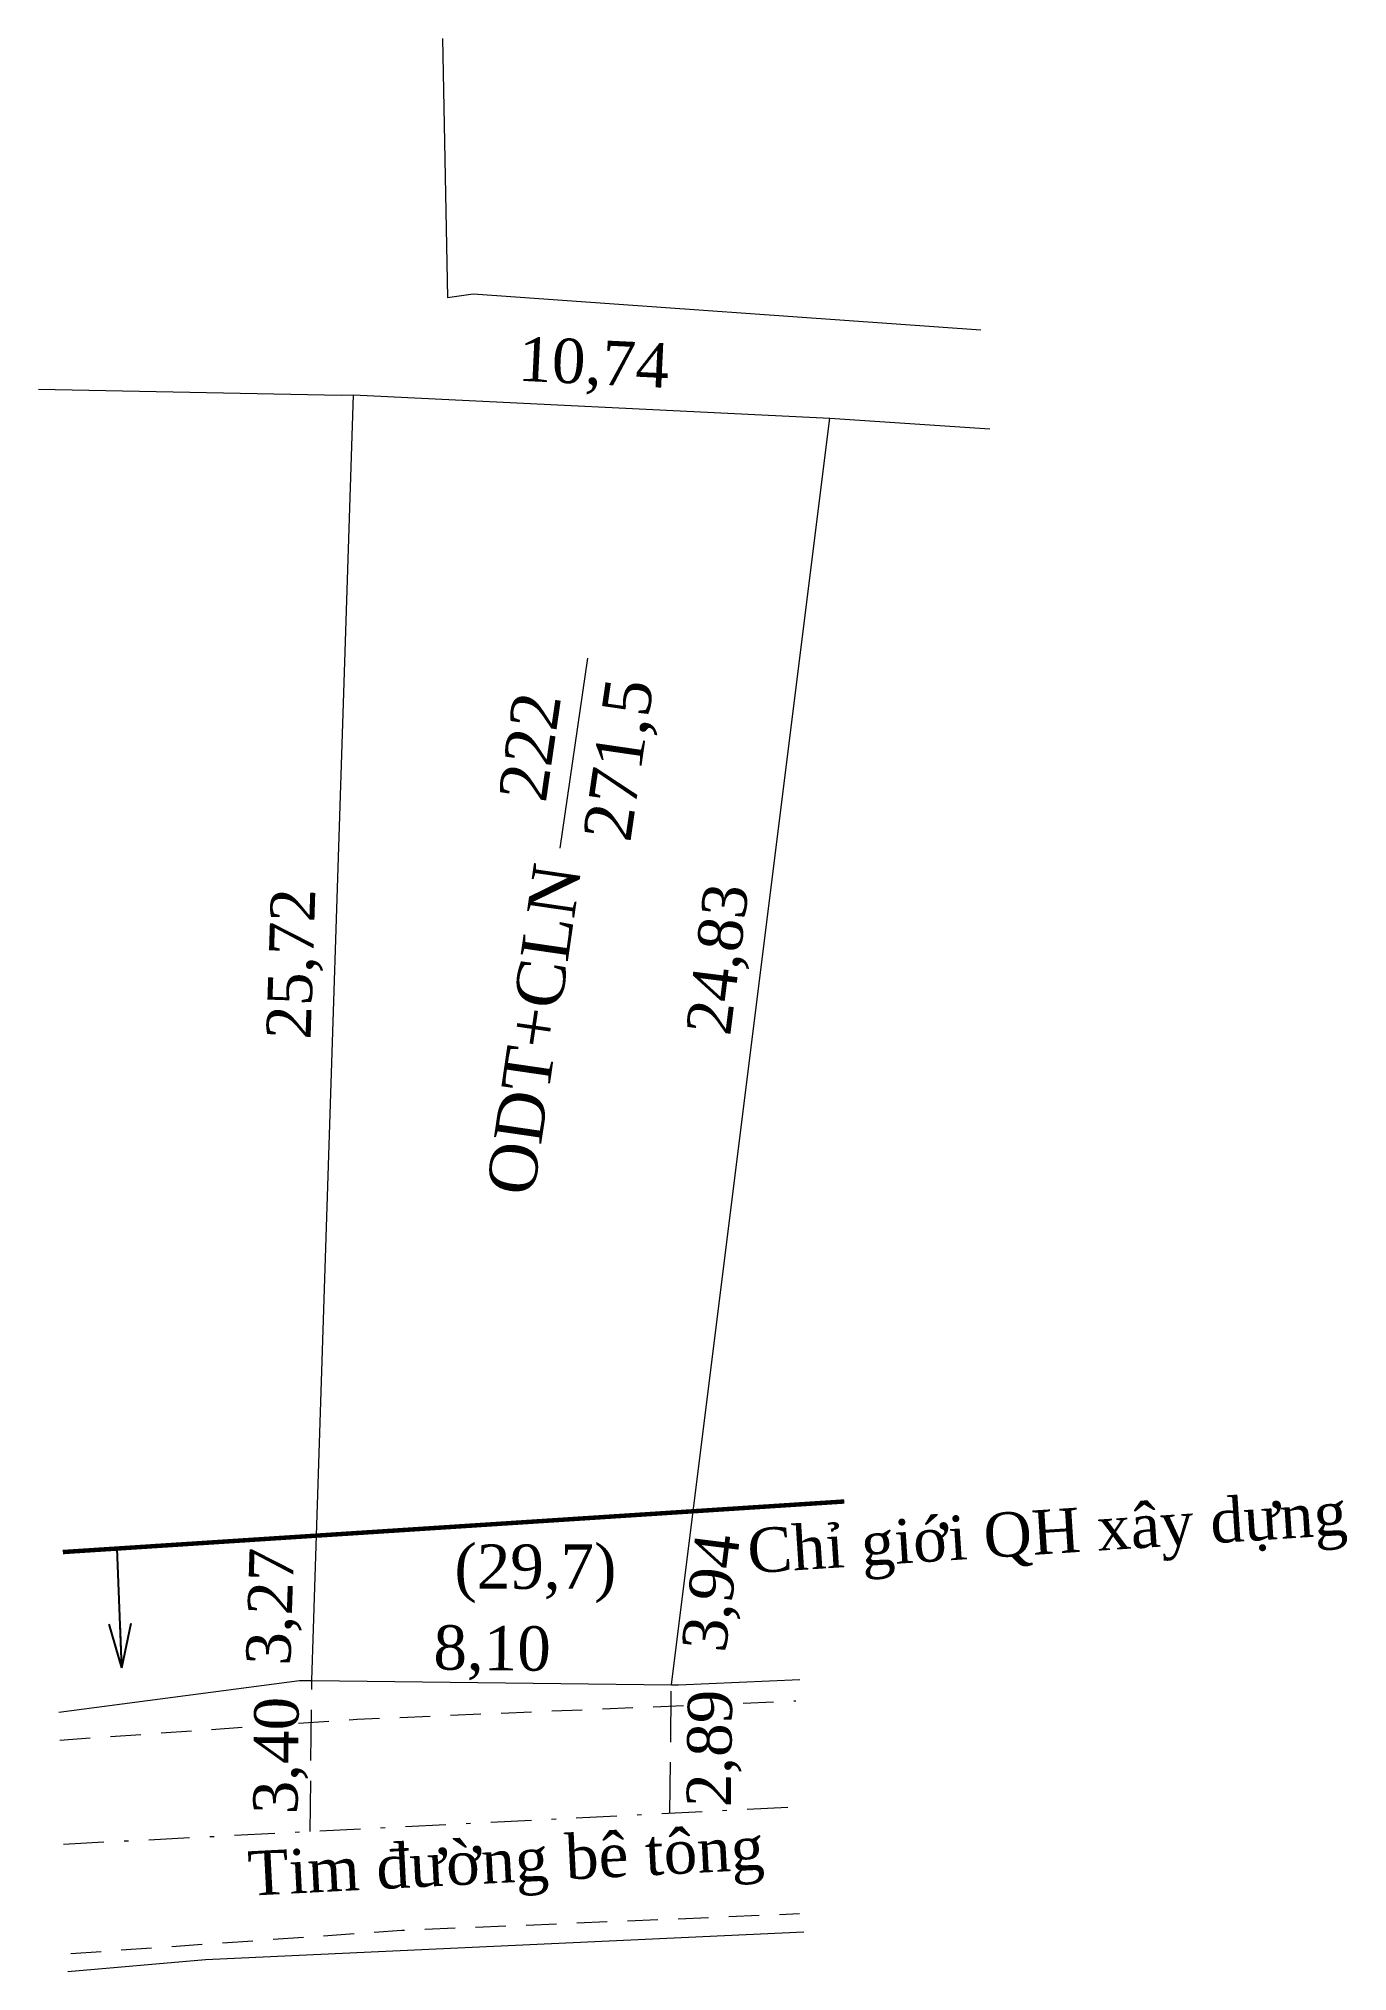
# Model space of a CAD drawing. Header units: metres. Extents: x 552031.8 to 552061.3, y 1839589 to 1839632.5.
import ezdxf
from ezdxf.enums import TextEntityAlignment as Align

# ---------------------------------------------------------------- set-up
doc = ezdxf.new("R2010")
doc.units = ezdxf.units.M
doc.header["$MEASUREMENT"] = 0
for name, pattern in [('DGN Style 2', [1.142878, 0.685727, -0.457151]), ('DGN Style 3', [1.600029, 1.142878, -0.457151]), ('DGN Style 4', [1.829747, 0.914302, -0.457151, 0.001143, -0.457151]), ('{Qui hoach}', [1.31, 0.01, -1.3])]:
    doc.linetypes.add(name, pattern=pattern)
for name, color, linetype, lineweight in [('Level 1', 7, 'Continuous', 0), ('Level 10', 7, 'Continuous', 0), ('Level 13', 7, 'Continuous', 0), ('Level 16', 7, 'Continuous', 0), ('Level 17', 7, 'Continuous', 0), ('Level 2', 7, 'Continuous', 0), ('Level 22', 7, 'Continuous', 0), ('Level 30', 7, 'Continuous', 0), ('Level 5', 7, 'Continuous', 0), ('Level 50', 7, 'Continuous', 0), ('Level 6', 7, 'Continuous', 0)]:
    doc.layers.add(name, color=color, linetype=linetype, lineweight=lineweight)
doc.styles.add('Style-Times New Roman', font='times.ttf')
doc.dimstyles.get("Standard").update_dxf_attribs({"dimtxt": 0.18, "dimasz": 0.18, "dimexe": 0.18, "dimexo": 0.0625, "dimgap": 0.09, "dimtad": 0, "dimtih": 1, "dimtoh": 1, "dimdec": 4, "dimzin": 0, "dimdsep": 46, "dimtxsty": 'Standard', "dimcen": 0.09, "dimadec": 0, "dimazin": 0, "dimtfac": 1, "dimtdec": 4, "dimtofl": 0, "dimtmove": 0, "dimatfit": 3, "dimfxl": 1, "dimtolj": 1, "dimtzin": 0, "dimarcsym": 0})

# ---------------------------------------------------------------- blocks, each defined once
blk = doc.blocks.new('N_THUA')
at = {"layer": 'Level 13', "color": 30, "lineweight": 0}
blk.add_line((-0.095263, 0), (0.248737, 0), dxfattribs=at)
at = {"layer": 'Level 13', "color": 5, "lineweight": 0, "style": 'Style-Times New Roman'}
blk.add_text('222', height=0.08536, dxfattribs=at).set_placement((0.076737, 0.08), align=Align.MIDDLE_CENTER)
at = {"layer": 'Level 2', "color": 3, "lineweight": 0, "style": 'Style-Times New Roman'}
blk.add_text('ODT+CLN', height=0.08536, dxfattribs=at).set_placement((-0.125263, 0), align=Align.MIDDLE_RIGHT)
at = {"layer": 'Level 50', "color": 1, "lineweight": 0, "style": 'Style-Times New Roman'}
blk.add_text('271,5', height=0.08536, dxfattribs=at).set_placement((0.076737, -0.08), align=Align.MIDDLE_CENTER)
blk = doc.blocks.new('TerminatorOpen_0.5')
at = {"color": 0, "linetype": 'ByBlock', "lineweight": -2}
for q in [(-1, 0.25), (-1, 0), (-1, -0.25)]:
    blk.add_line((0, 0), q, dxfattribs=at)

msp = doc.modelspace()

# ---------------------------------------------------------------- linework, layer by layer
at = {"layer": 'Level 10', "color": 2}
for p, q in [((552038.0537, 1839598.7748), (552038.8879, 1839624.4828)), ((552046.5359, 1839599.3237), (552049.617, 1839623.9608)), ((552046.0467, 1839595.4119), (552046.5359, 1839599.3237)), ((552037.9477, 1839595.5067), (552038.0537, 1839598.7748)), ((552037.9477, 1839595.5067), (552046.0467, 1839595.4119))]:
    msp.add_line(p, q, dxfattribs=at)
at = {"layer": 'Level 10', "color": 2, "lineweight": 0}
msp.add_line((552038.8879, 1839624.4828), (552049.617, 1839623.9608), dxfattribs=at)
at = {"layer": 'Level 16', "color": 7}
msp.add_line((552049.617, 1839623.9608), (552053.223651, 1839623.714208), dxfattribs=at)
at = {"layer": 'Level 16', "color": 7, "flags": 128}
for points in [[(552040.8867, 1839632.5109), (552041, 1839626.68), (552041.58, 1839626.76), (552053.023444, 1839625.949453)], [(552031.79, 1839624.61), (552038.61, 1839624.48), (552038.8879, 1839624.4828)], [(552032.246073, 1839594.799373), (552037.67, 1839595.51), (552037.9477, 1839595.5067)], [(552046.0467, 1839595.4119), (552046.21, 1839595.41), (552048.9411, 1839595.5302)], [(552032.446652, 1839588.955491), (552035.55, 1839589.22), (552049.030186, 1839589.844097)]]:
    msp.add_lwpolyline(points, dxfattribs=at)
at = {"layer": 'Level 22', "color": 1, "linetype": 'DGN Style 4'}
msp.add_line((552032.34819, 1839591.824174), (552048.957125, 1839592.673872), dxfattribs=at)
at = {"layer": 'Level 22', "color": 1, "linetype": 'DGN Style 2', "flags": 128}
for points in [[(552037.644841, 1839594.546646), (552038.97, 1839594.64), (552046.330646, 1839594.947026)], [(552047.661384, 1839595.002533), (552048.8545, 1839595.0523)], [(552032.267749, 1839594.167846), (552036.643948, 1839594.476136)], [(552032.511468, 1839589.356917), (552039.970968, 1839589.882417), (552048.93121, 1839590.256165)]]:
    msp.add_lwpolyline(points, dxfattribs=at)
at = {"layer": 'Level 30', "color": 5, "linetype": '{Qui hoach}', "lineweight": 0, "ltscale": 0.5, "const_width": 0.1, "flags": 128}
for points in [[(552038.0537, 1839598.7748), (552046.5359, 1839599.3237)], [(552046.5359, 1839599.3237), (552049.9431, 1839599.5442)], [(552032.334966, 1839598.404787), (552038.0537, 1839598.7748)]]:
    msp.add_lwpolyline(points, dxfattribs=at)
at = {"layer": 'Level 5', "color": 3, "linetype": 'DGN Style 3'}
for p, q in [((552037.907925, 1839592.108605), (552037.9477, 1839595.5067)), ((552046.012888, 1839592.523248), (552046.0467, 1839595.4119))]:
    msp.add_line(p, q, dxfattribs=at)

# ---------------------------------------------------------------- block references
at = {"layer": 'Level 2', "color": 3, "lineweight": 0, "xscale": 12.582451, "yscale": 12.582451, "zscale": 12.582451, "rotation": 81.699269}
msp.add_blockref('N_THUA', (552043.716015, 1839615.451965), dxfattribs=at)

# ---------------------------------------------------------------- texts
at = {"layer": 'Level 1', "color": 7, "linetype": '{Qui hoach}', "lineweight": 0, "style": 'Style-Times New Roman'}
msp.add_text('Chỉ giới QH xây dựng', height=1, rotation=3.702784, dxfattribs=at).set_placement((552047.793545, 1839597.925407))
at = {"layer": 'Level 13', "color": 7, "lineweight": 0, "style": 'Style-Times New Roman'}
msp.add_text('(29,7)', height=1, dxfattribs=at).set_placement((552042.983389, 1839598.076271), align=Align.MIDDLE_CENTER)
at = {"layer": 'Level 16', "color": 7, "lineweight": 0, "style": 'Style-Times New Roman'}
msp.add_text('Tim đường bê tông', height=1, rotation=2.928646, dxfattribs=at).set_placement((552036.529954, 1839590.659329))
at = {"layer": 'Level 17', "color": 7, "lineweight": 0, "style": 'Style-Times New Roman'}
for s, rotation, p in [('3,40', 89.329379, (552037.136294, 1839593.819357)), ('2,89', 89.329377, (552046.902043, 1839593.979278))]:
    msp.add_text(s, height=1, rotation=rotation, dxfattribs=at).set_placement(p, align=Align.MIDDLE_CENTER)
at = {"layer": 'Level 6', "color": 7, "lineweight": 0, "style": 'Style-Times New Roman'}
for s, rotation, p in [('10,74', 357.2146, (552044.301045, 1839625.220619)), ('25,72', 88.141459, (552037.471326, 1839611.661232)), ('24,83', 82.871635, (552047.084179, 1839611.766343)), ('3,27', 88.142277, (552037.001226, 1839597.173168)), ('3,94', 82.871739, (552046.932988, 1839597.491891)), ('8,10', 359.329375, (552042.008904, 1839596.242302))]:
    msp.add_text(s, height=1, rotation=rotation, dxfattribs=at).set_placement(p, align=Align.MIDDLE_CENTER)

# ---------------------------------------------------------------- leaders
at = {"layer": 'Level 16', "color": 2, "lineweight": 0}
msp.add_leader([(552033.664125, 1839595.793046), (552033.561638, 1839598.484155)], dimstyle='Standard', override={"dimtxt": 1, "dimasz": 1, "dimgap": 0.5, "dimtad": 1, "dimtxsty": 'Style-Times New Roman', "dimldrblk": 'TerminatorOpen_0.5'}, dxfattribs=at)

doc.saveas('drawing.dxf')
